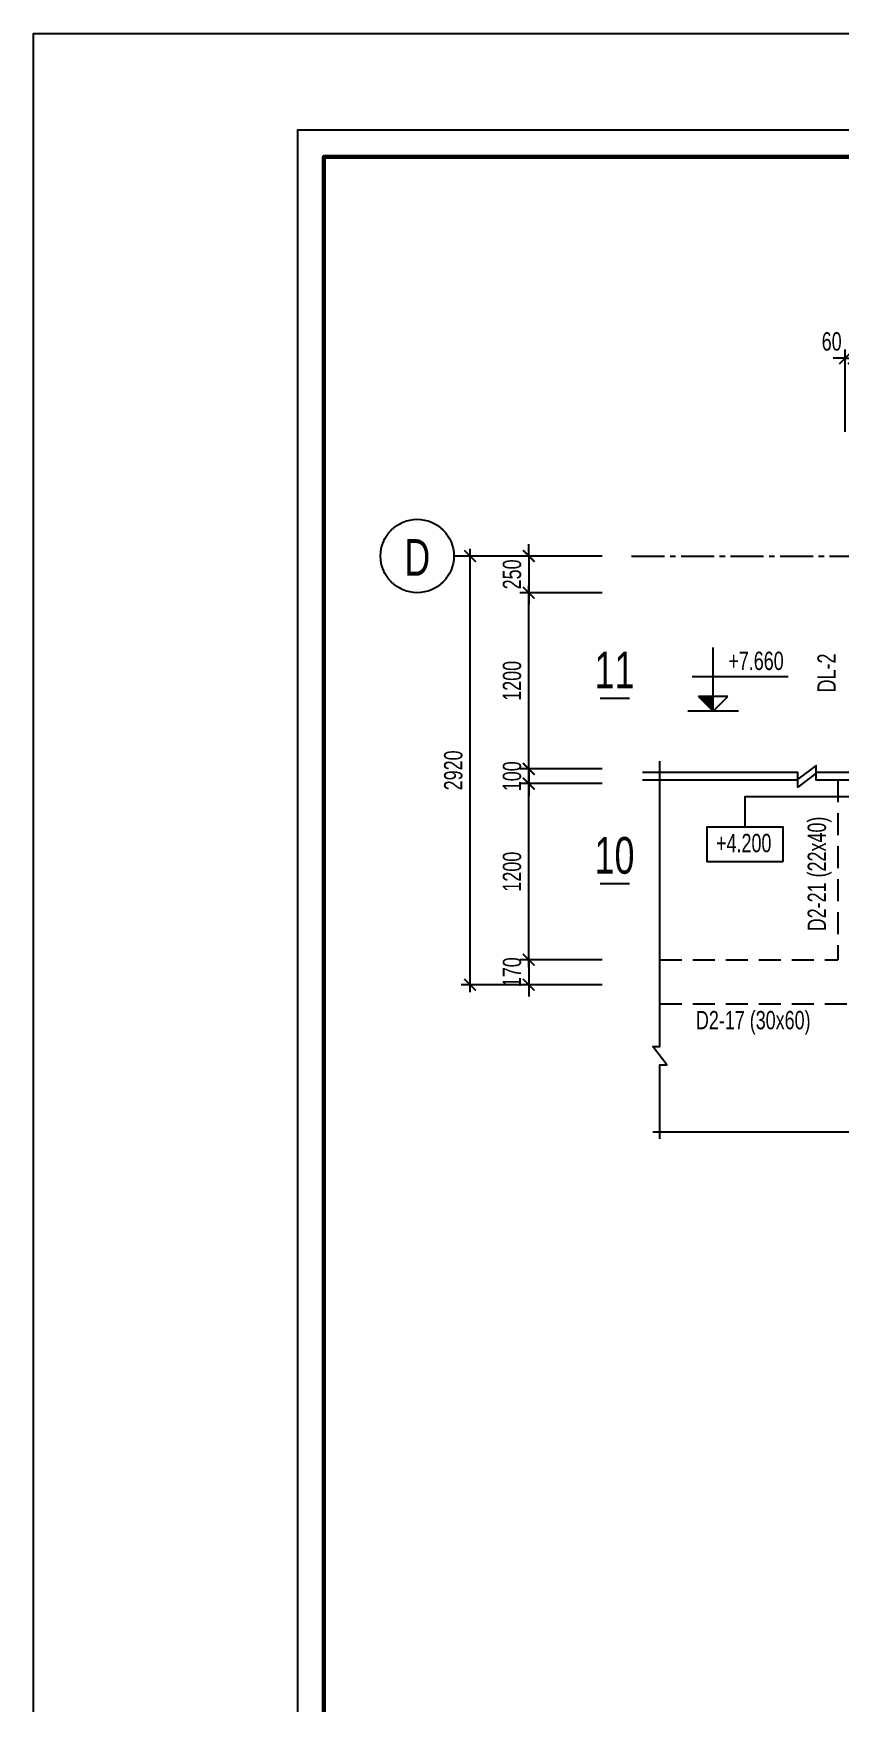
# Model space of a CAD drawing. Header units: millimetres. Extents: x -77370 to 109412, y -14880 to 214694.
# Drawn here: x 0 to 5501, y 65554 to 76931 of the extents above; entities that cross this region are included whole.
import ezdxf
from ezdxf.enums import TextEntityAlignment as Align

# ---------------------------------------------------------------- set-up
doc = ezdxf.new("R2010")
doc.units = ezdxf.units.MM
doc.header["$LTSCALE"] = 300
doc.header["$MEASUREMENT"] = 0
doc.header["$PDMODE"] = 66
doc.linetypes.add('CENTER2', pattern=[1.125, 0.75, -0.125, 0.125, -0.125])
doc.linetypes.add('HIDDEN', pattern=[0.375, 0.25, -0.125])
doc.layers.get('0').update_dxf_attribs({"linetype": 'CONTINUOUS'})
doc.layers.get('DEFPOINTS').update_dxf_attribs({"linetype": 'CONTINUOUS'})
for name, color, linetype in [('CDC-KHUNGTEN', 7, 'CONTINUOUS'), ('CDC.01.AXIS', 160, 'CENTER2'), ('CDC.02.DIM', 1, 'CONTINUOUS'), ('CDC.04.HIDDEN', 8, 'HIDDEN'), ('CDC.06.TEXT', 2, 'CONTINUOUS'), ('CDC.11.NOTE', 8, 'CONTINUOUS')]:
    doc.layers.add(name, color=color, linetype=linetype)
doc.styles.add('KCS_SMTEXT', font='arial.ttf', dxfattribs={"width": 0.7})
doc.styles.add('SMTEXT', font='arial.ttf', dxfattribs={"width": 0.7})
doc.dimstyles.new('KCS_DIM50', dxfattribs={"dimscale": 2, "dimtxt": 62.5, "dimasz": 40, "dimexe": 30, "dimexo": 0, "dimgap": 25, "dimtad": 1, "dimdec": 0, "dimzin": 13, "dimdsep": 46, "dimtxsty": 'KCS_SMTEXT', "dimblk": 'ARCHTICK', "dimcen": 0, "dimdle": 25, "dimclrd": 1, "dimclre": 1, "dimclrt": 2, "dimadec": 0, "dimazin": 0, "dimtfac": 1, "dimtdec": 0, "dimtix": 1, "dimtmove": 2, "dimatfit": 3, "dimfxl": 1, "dimtolj": 1, "dimtzin": 13, "dimarcsym": 0})

# ---------------------------------------------------------------- blocks, each defined once
blk = doc.blocks.new('_ArchTick')
at = {"color": 0, "linetype": 'ByBlock', "const_width": 0.15}
blk.add_lwpolyline([(-0.5, -0.5), (0.5, 0.5)], dxfattribs=at)
blk = doc.blocks.new('*D3')
at = {"layer": 'CDC.02.DIM', "color": 1, "lineweight": -2, "transparency": 16777216}
for p, q in [((2976, 70401), (2976, 73421)), ((3876, 73371), (2916, 73371)), ((3876, 70451), (2916, 70451))]:
    blk.add_line(p, q, dxfattribs=at)
at = {"layer": 'DEFPOINTS', "color": 0, "transparency": 16777216}
for p in [(2976, 73371), (3876, 73371), (3876, 70451)]:
    blk.add_point(p, dxfattribs=at)
at = {"layer": 'CDC.02.DIM', "color": 1, "lineweight": -2, "transparency": 16777216, "xscale": 80, "yscale": 80, "zscale": 80}
for p, rotation in [((2976, 73371), 90), ((2976, 70451), 270)]:
    blk.add_blockref('_ArchTick', p, dxfattribs=dict(at, rotation=rotation))
at = {"layer": 'CDC.02.DIM', "color": 2, "transparency": 16777216, "insert": (2862, 71911), "char_height": 125, "attachment_point": 5, "rotation": 90, "style": 'KCS_SMTEXT'}
blk.add_mtext('\\A1;2920', dxfattribs=at)
blk = doc.blocks.new('*D4')
at = {"layer": 'CDC.02.DIM', "color": 1, "lineweight": -2, "transparency": 16777216}
for p, q in [((3376, 70621), (3376, 70701)), ((3876, 70621), (3316, 70621)), ((3376, 70621), (3376, 70451)), ((3876, 70451), (3316, 70451)), ((3376, 70451), (3376, 70371))]:
    blk.add_line(p, q, dxfattribs=at)
at = {"layer": 'DEFPOINTS', "color": 0, "transparency": 16777216}
for p in [(3876, 70621), (3376, 70451), (3876, 70451)]:
    blk.add_point(p, dxfattribs=at)
at = {"layer": 'CDC.02.DIM', "color": 1, "lineweight": -2, "transparency": 16777216, "xscale": 80, "yscale": 80, "zscale": 80}
for p, rotation in [((3376, 70621), 270), ((3376, 70451), 90)]:
    blk.add_blockref('_ArchTick', p, dxfattribs=dict(at, rotation=rotation))
at = {"layer": 'CDC.02.DIM', "color": 2, "transparency": 16777216, "insert": (3262, 70536), "char_height": 125, "attachment_point": 5, "rotation": 90, "style": 'KCS_SMTEXT'}
blk.add_mtext('\\A1;170', dxfattribs=at)
blk = doc.blocks.new('*D5')
at = {"layer": 'CDC.02.DIM', "color": 1, "lineweight": -2, "transparency": 16777216}
for p, q in [((3376, 71871), (3376, 73171)), ((3876, 73121), (3316, 73121)), ((3876, 71921), (3316, 71921))]:
    blk.add_line(p, q, dxfattribs=at)
at = {"layer": 'DEFPOINTS', "color": 0, "transparency": 16777216}
for p in [(3376, 73121), (3876, 73121), (3876, 71921)]:
    blk.add_point(p, dxfattribs=at)
at = {"layer": 'CDC.02.DIM', "color": 1, "lineweight": -2, "transparency": 16777216, "xscale": 80, "yscale": 80, "zscale": 80}
for p, rotation in [((3376, 73121), 90), ((3376, 71921), 270)]:
    blk.add_blockref('_ArchTick', p, dxfattribs=dict(at, rotation=rotation))
at = {"layer": 'CDC.02.DIM', "color": 2, "transparency": 16777216, "insert": (3262, 72521), "char_height": 125, "attachment_point": 5, "rotation": 90, "style": 'KCS_SMTEXT'}
blk.add_mtext('\\A1;1200', dxfattribs=at)
blk = doc.blocks.new('*D6')
at = {"layer": 'CDC.02.DIM', "color": 1, "lineweight": -2, "transparency": 16777216}
for p, q in [((3376, 73371), (3376, 73451)), ((3876, 73371), (3316, 73371)), ((3376, 73371), (3376, 73121)), ((3876, 73121), (3316, 73121)), ((3376, 73121), (3376, 73041))]:
    blk.add_line(p, q, dxfattribs=at)
at = {"layer": 'DEFPOINTS', "color": 0, "transparency": 16777216}
for p in [(3876, 73371), (3376, 73121), (3876, 73121)]:
    blk.add_point(p, dxfattribs=at)
at = {"layer": 'CDC.02.DIM', "color": 1, "lineweight": -2, "transparency": 16777216, "xscale": 80, "yscale": 80, "zscale": 80}
for p, rotation in [((3376, 73371), 270), ((3376, 73121), 90)]:
    blk.add_blockref('_ArchTick', p, dxfattribs=dict(at, rotation=rotation))
at = {"layer": 'CDC.02.DIM', "color": 2, "transparency": 16777216, "insert": (3262, 73246), "char_height": 125, "attachment_point": 5, "rotation": 90, "style": 'KCS_SMTEXT'}
blk.add_mtext('\\A1;250', dxfattribs=at)
blk = doc.blocks.new('*D7')
at = {"layer": 'CDC.02.DIM', "color": 1, "lineweight": -2, "transparency": 16777216}
for p, q in [((3876, 71921), (3316, 71921)), ((3376, 71921), (3376, 72001)), ((3376, 71921), (3376, 71821)), ((3876, 71821), (3316, 71821)), ((3376, 71821), (3376, 71741))]:
    blk.add_line(p, q, dxfattribs=at)
at = {"layer": 'DEFPOINTS', "color": 0, "transparency": 16777216}
for p in [(3876, 71921), (3376, 71821), (3876, 71821)]:
    blk.add_point(p, dxfattribs=at)
at = {"layer": 'CDC.02.DIM', "color": 1, "lineweight": -2, "transparency": 16777216, "xscale": 80, "yscale": 80, "zscale": 80}
for p, rotation in [((3376, 71921), 270), ((3376, 71821), 90)]:
    blk.add_blockref('_ArchTick', p, dxfattribs=dict(at, rotation=rotation))
at = {"layer": 'CDC.02.DIM', "color": 2, "transparency": 16777216, "insert": (3262, 71871), "char_height": 125, "attachment_point": 5, "rotation": 90, "style": 'KCS_SMTEXT'}
blk.add_mtext('\\A1;100', dxfattribs=at)
blk = doc.blocks.new('*D8')
at = {"layer": 'CDC.02.DIM', "color": 1, "lineweight": -2, "transparency": 16777216}
for p, q in [((3876, 71821), (3316, 71821)), ((3376, 70571), (3376, 71871)), ((3876, 70621), (3316, 70621))]:
    blk.add_line(p, q, dxfattribs=at)
at = {"layer": 'DEFPOINTS', "color": 0, "transparency": 16777216}
for p in [(3376, 71821), (3876, 71821), (3876, 70621)]:
    blk.add_point(p, dxfattribs=at)
at = {"layer": 'CDC.02.DIM', "color": 1, "lineweight": -2, "transparency": 16777216, "xscale": 80, "yscale": 80, "zscale": 80}
for p, rotation in [((3376, 71821), 90), ((3376, 70621), 270)]:
    blk.add_blockref('_ArchTick', p, dxfattribs=dict(at, rotation=rotation))
at = {"layer": 'CDC.02.DIM', "color": 2, "transparency": 16777216, "insert": (3262, 71221), "char_height": 125, "attachment_point": 5, "rotation": 90, "style": 'KCS_SMTEXT'}
blk.add_mtext('\\A1;1200', dxfattribs=at)
blk = doc.blocks.new('*D17')
at = {"layer": 'CDC.02.DIM', "color": 1, "lineweight": -2, "transparency": 16777216}
for p, q in [((5531, 74218), (5531, 74778)), ((5591, 74218), (5591, 74778)), ((5531, 74718), (5451, 74718)), ((5531, 74718), (5591, 74718)), ((5591, 74718), (5671, 74718))]:
    blk.add_line(p, q, dxfattribs=at)
at = {"layer": 'DEFPOINTS', "color": 0, "transparency": 16777216}
for p in [(5591, 74718), (5531, 74218), (5591, 74218)]:
    blk.add_point(p, dxfattribs=at)
at = {"layer": 'CDC.02.DIM', "color": 1, "lineweight": -2, "transparency": 16777216, "xscale": 80, "yscale": 80, "zscale": 80}
blk.add_blockref('_ArchTick', (5531, 74718), dxfattribs=at)
at = {"layer": 'CDC.02.DIM', "color": 1, "lineweight": -2, "transparency": 16777216, "xscale": 80, "yscale": 80, "zscale": 80, "rotation": 180}
blk.add_blockref('_ArchTick', (5591, 74718), dxfattribs=at)
at = {"layer": 'CDC.02.DIM', "color": 2, "transparency": 16777216, "insert": (5440, 74832), "char_height": 125, "attachment_point": 5, "style": 'KCS_SMTEXT'}
blk.add_mtext('\\A1;60', dxfattribs=at)
blk = doc.blocks.new('Khung tên chuẩn')
at = {"layer": 'CDC-KHUNGTEN', "color": 8}
blk.add_lwpolyline([(75096, 1100), (83000, 1100), (83000, 58300), (3000, 58300), (3000, 1100), (75096, 1100)], dxfattribs=at)
at = {"layer": 'CDC-KHUNGTEN', "color": 255, "lineweight": 60}
blk.add_lwpolyline([(74900, 1400), (74900, 58000), (3300, 58000), (3300, 1400), (74900, 1400)], close=True, dxfattribs=at)
at = {"layer": 'DEFPOINTS', "color": 1, "ltscale": 0.2}
blk.add_lwpolyline([(0, 0), (0, 59400), (84100, 59400), (84100, 0), (0, 0)], close=True, dxfattribs=at)

msp = doc.modelspace()

# ---------------------------------------------------------------- linework, layer by layer
at = {"layer": 'CDC.01.AXIS'}
msp.add_line((4075.9, 73371.2), (12512.4, 73371.2), dxfattribs=at)
at = {"layer": 'CDC.02.DIM'}
msp.add_line((2865.8, 73371.3, 0), (2975.8, 73371.3, 0), dxfattribs=at)
at = {"layer": 'CDC.02.DIM', "color": 1, "linetype": 'ByBlock'}
for p, q in [((4632.5, 72314.4), (4632.5, 72748.3)), ((5144.3, 72548), (4488.6, 72548)), ((4733.1, 72415.1), (4531.8, 72415.1)), ((4632.5, 72314.4), (4531.8, 72415.1)), ((4632.5, 72314.4), (4733.1, 72415.1)), ((4805.7, 72314.4), (4459.3, 72314.4))]:
    msp.add_line(p, q, dxfattribs=at)
at = {"layer": 'CDC.02.DIM'}
msp.add_lwpolyline([(5870.7, 71730.6), (4848.4, 71730.6), (4848.4, 71525.9)], dxfattribs=at)
msp.add_lwpolyline([(5106.3, 71288.4), (4590.4, 71288.4), (4590.4, 71525.9), (5106.3, 71525.9)], close=True, dxfattribs=at)
msp.add_circle((2615.8, 73371.3, 0), 250, dxfattribs=at)
msp.add_solid([(4531.8, 72415.1), (4632.5, 72314.4), (4632.5, 72415.1)], dxfattribs=at)
at = {"layer": 'CDC.04.HIDDEN', "ltscale": 2}
for p, q in [((5481.1, 71844.4), (5481.1, 70621.2)), ((4268.9, 70621.2), (5481.1, 70621.2)), ((4268.9, 70321.2), (7498.2, 70321.2))]:
    msp.add_line(p, q, dxfattribs=at)
at = {"layer": 'CDC.06.TEXT', "color": 4, "linetype": 'ByBlock'}
for p, q in [((4062.4, 72401.6), (3862.3, 72401.6)), ((4062.4, 71138.8), (3862.3, 71138.8))]:
    msp.add_line(p, q, dxfattribs=at)
at = {"layer": 'CDC.11.NOTE', "color": 1}
for points in [[(7218, 71897.7), (5333.5, 71897.7), (5333.5, 71944.6), (5208.5, 71850.8), (5208.5, 71897.7), (4149.9, 71897.7)], [(4268.9, 69400.4), (4268.9, 69904.9), (4315.7, 69904.9), (4222, 70029.9), (4268.9, 70029.9), (4268.9, 71972.7)], [(7218, 71844.4), (5333.5, 71844.4), (5333.5, 71891.2), (5208.5, 71797.5), (5208.5, 71844.4), (4149.9, 71844.4)], [(7600.1, 69447.2), (6409.4, 69447.2), (6409.4, 69494.1), (6284.4, 69400.4), (6284.4, 69447.2), (4222, 69447.2)]]:
    msp.add_lwpolyline(points, dxfattribs=at)

# ---------------------------------------------------------------- block references
at = {"xscale": 0.5999999999985448, "yscale": 0.5999999999985448, "zscale": 0.5999999999985448}
msp.add_blockref('Khung tên chuẩn', (0, 41291), dxfattribs=at)

# ---------------------------------------------------------------- texts
at = {"layer": 'CDC.02.DIM', "color": 4, "style": 'SMTEXT', "width": 0.7}
msp.add_text('D', height=250, dxfattribs=at).set_placement((2615.8, 73361.8, 0), align=Align.MIDDLE)
at = {"layer": 'CDC.02.DIM', "color": 2, "linetype": 'ByBlock', "style": 'SMTEXT', "width": 0.7}
for s, p in [('+7.660', (4735.7, 72594.6)), ('+4.200', (4652.1, 71353.6))]:
    msp.add_text(s, height=125, dxfattribs=at).set_placement(p)
at = {"layer": 'CDC.06.TEXT', "color": 4, "linetype": 'ByBlock', "style": 'SMTEXT', "width": 0.7}
for s, p in [('11', (3960.1, 72594.9, -31924.4)), ('10', (3960.1, 71332.1, -31924.4))]:
    msp.add_text(s, height=250, dxfattribs=at).set_placement(p, align=Align.MIDDLE)
at = {"layer": 'CDC.06.TEXT', "style": 'SMTEXT', "width": 0.7}
for s, p in [('DL-2', (5404.3, 72574.6, 0)), ('D2-21 (22x40)', (5354.3, 71205.5, 0))]:
    msp.add_text(s, height=125, rotation=90, dxfattribs=at).set_placement(p, align=Align.MIDDLE)
msp.add_text('D2-17 (30x60)', height=125, dxfattribs=at).set_placement((4905.5, 70194.4, 0), align=Align.MIDDLE)

# ---------------------------------------------------------------- dimensions: what is measured, and where the dimension line sits
at = {"layer": 'CDC.02.DIM'}
dim = msp.add_linear_dim(base=(5591.1, 74718), p1=(5531.1, 74218), p2=(5591.1, 74218), dimstyle='KCS_DIM50', dxfattribs=at)
dim.commit()
dim.dimension.update_dxf_attribs({"geometry": '*D17', "text_midpoint": (5440.5, 74831.9), "dimtype": 160})
for base, p1, p2, angle, picture, middle in [((2975.9, 73371.2), (3875.9, 70451.2), (3875.9, 73371.2), 90, '*D3', (2862.1, 71911.2)), ((3375.9, 73121.2), (3875.9, 73371.2), (3875.9, 73121.2), 270, '*D6', (3262.1, 73246.2)), ((3375.9, 73121.2), (3875.9, 71921.2), (3875.9, 73121.2), 90, '*D5', (3262.1, 72521.2)), ((3375.9, 71821.2), (3875.9, 71921.2), (3875.9, 71821.2), 270, '*D7', (3262.1, 71871.2)), ((3375.9, 71821.2), (3875.9, 70621.2), (3875.9, 71821.2), 90, '*D8', (3262.1, 71221.2)), ((3375.9, 70451.2), (3875.9, 70621.2), (3875.9, 70451.2), 270, '*D4', (3262.1, 70536.2))]:
    dim = msp.add_linear_dim(base=base, p1=p1, p2=p2, angle=angle, dimstyle='KCS_DIM50', dxfattribs=at)
    dim.commit()
    dim.dimension.update_dxf_attribs({"geometry": picture, "text_midpoint": middle})

doc.saveas('drawing.dxf')
